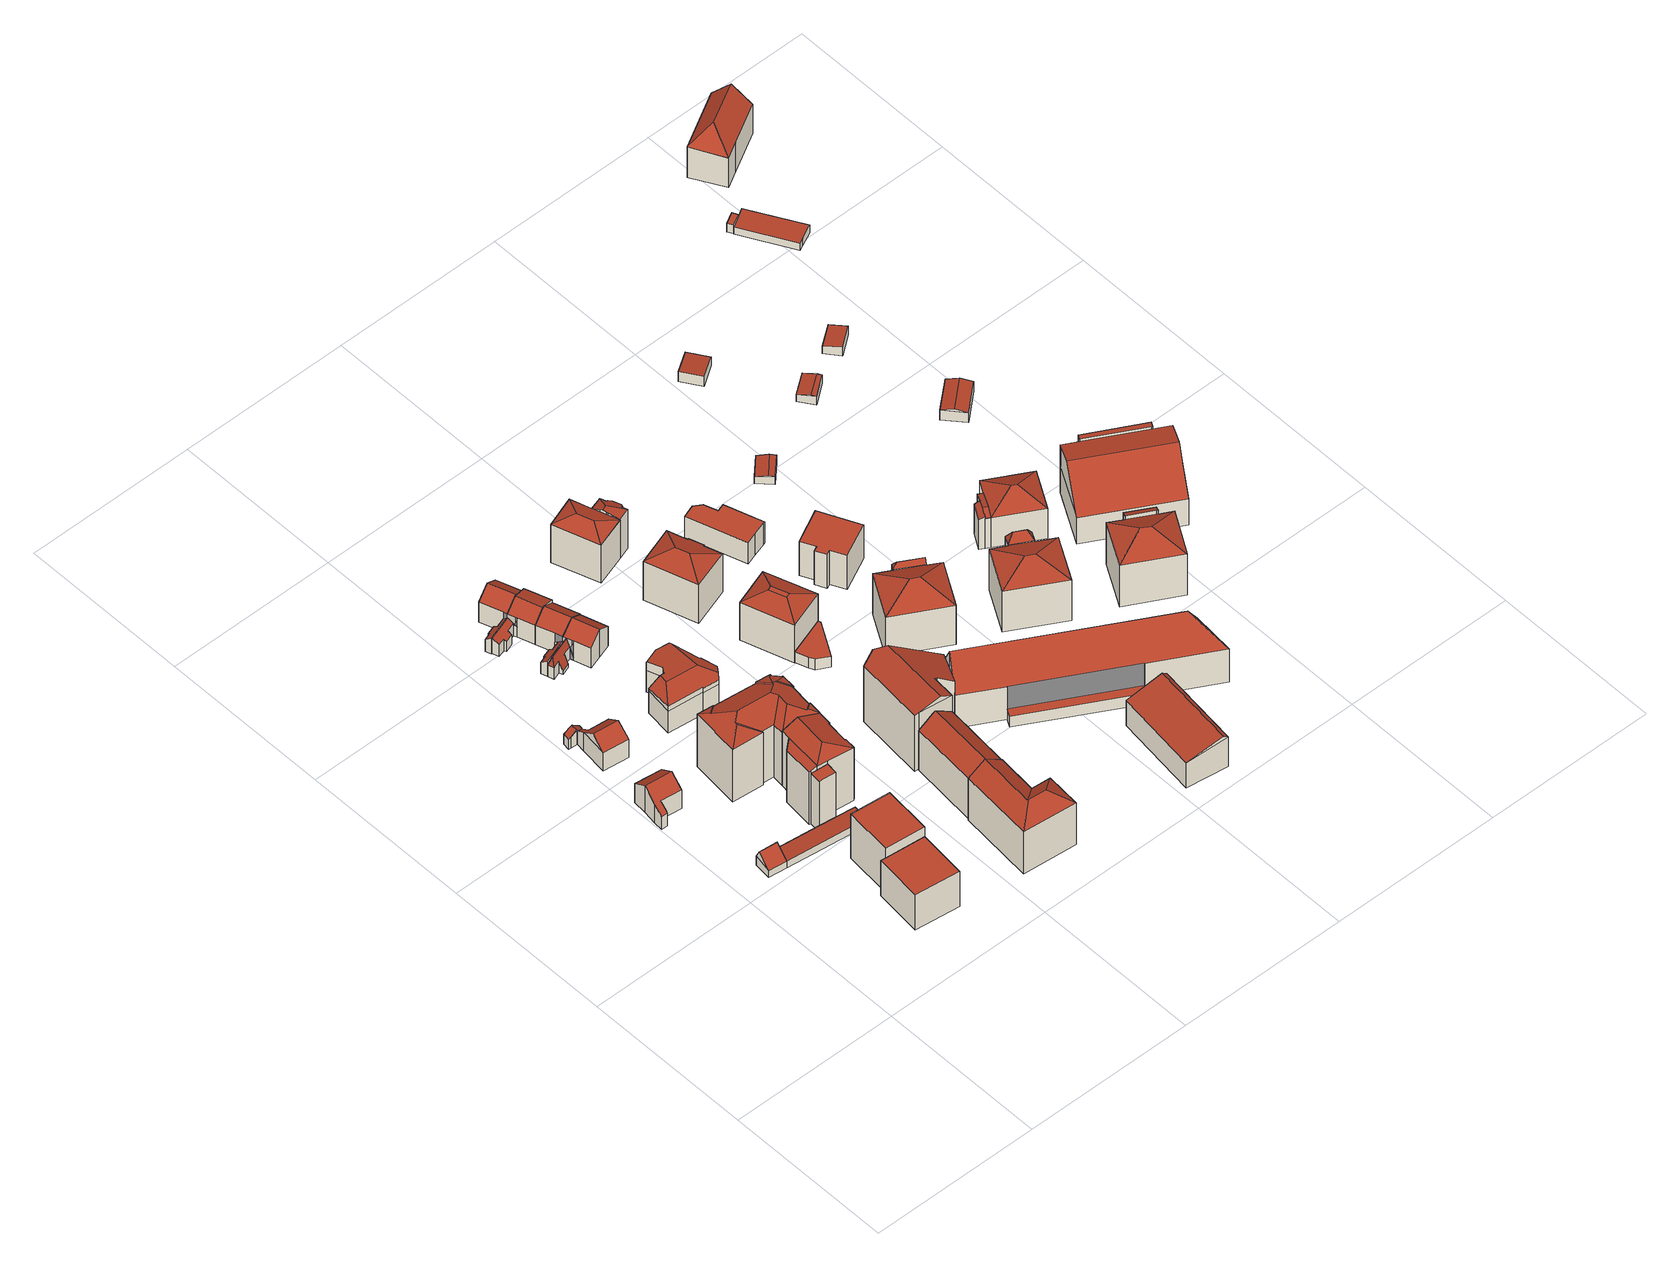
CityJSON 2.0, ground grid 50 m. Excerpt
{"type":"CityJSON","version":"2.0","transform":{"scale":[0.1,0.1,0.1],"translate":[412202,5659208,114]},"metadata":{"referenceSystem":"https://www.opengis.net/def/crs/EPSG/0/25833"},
"CityObjects":{
"building1":{"type":"Building","attributes":{"Dachtyp_tdc":"tdcGableRoof","Gemeindeschluessel":14612000,"Dachneigung":39.27,"QualitaetDacherkennung":4,"Geometrietyp2DReferenz":"3000","measuredHeight":5.64,"function":"31001_2463","roofType":"3100"},"geometry":[{"type":"Solid","lod":"2","boundaries":[[[[0,1,2,3]],[[1,4,5,2]],[[4,6,7,5]],[[6,0,3,7]],[[4,1,8]],[[0,6,9]],[[1,0,9,8]],[[6,4,8,9]],[[3,2,5,7]]]],"semantics":{"surfaces":[{"type":"WallSurface"},{"type":"RoofSurface"},{"type":"GroundSurface"}],"values":[[0,0,0,0,0,0,1,1,2]]}}]},
"building2":{"type":"Building","attributes":{"Dachtyp_tdc":"tdcGableRoof","Gemeindeschluessel":14612000,"Dachneigung":36.67,"QualitaetDacherkennung":39,"Geometrietyp2DReferenz":"3000","measuredHeight":9.57,"function":"31001_9998","roofType":"3100"},"geometry":[{"type":"Solid","lod":"2","boundaries":[[[[10,11,12,13]],[[11,14,15,12]],[[14,16,17,15]],[[16,18,19,17]],[[18,20,21,19]],[[20,22,23,21]],[[22,24,25,23]],[[24,26,27,25]],[[26,28,29,27]],[[28,10,13,29]],[[24,22,20,18]],[[18,16,14,11,10,28,26,24]],[[13,12,15,17,19,21,23,25,27,29]]]],"semantics":{"surfaces":[{"type":"WallSurface"},{"type":"RoofSurface"},{"type":"GroundSurface"}],"values":[[0,0,0,0,0,0,0,0,0,0,1,1,2]]}}]},
"building3":{"type":"Building","attributes":{"Dachtyp_tdc":"tdcPolyFlatRoof","Gemeindeschluessel":14612000,"Dachneigung":0,"QualitaetDacherkennung":60,"Geometrietyp2DReferenz":"3000","measuredHeight":12.45,"function":"31001_9998","roofType":"1000"},"geometry":[{"type":"Solid","lod":"2","boundaries":[[[[30,31,32,33]],[[31,34,35,32]],[[34,36,37,35]],[[36,38,39,37]],[[38,30,33,39]],[[38,36,34,31,30]],[[33,32,35,37,39]]]],"semantics":{"surfaces":[{"type":"WallSurface"},{"type":"RoofSurface"},{"type":"GroundSurface"}],"values":[[0,0,0,0,0,1,2]]}}]},
"building4":{"type":"Building","attributes":{"Dachtyp_tdc":"tdcFreeFormRoof","Gemeindeschluessel":14612000,"Dachneigung":35.99,"QualitaetDacherkennung":52,"Geometrietyp2DReferenz":"3000","measuredHeight":5.17,"function":"31001_9998","roofType":"5000"},"geometry":[{"type":"Solid","lod":"2","boundaries":[[[[40,41,42,43]],[[41,44,45,42]],[[44,46,47,45]],[[46,48,49,47]],[[48,50,51,49]],[[50,52,53,51]],[[52,54,55,53]],[[54,40,43,55]],[[50,48,46,44,56,57,52]],[[54,57,56,41,40]],[[44,41,56]],[[54,52,57]],[[43,42,45,47,49,51,53,55]]]],"semantics":{"surfaces":[{"type":"WallSurface"},{"type":"RoofSurface"},{"type":"GroundSurface"}],"values":[[0,0,0,0,0,0,0,0,1,1,0,0,2]]}}]},
"building5":{"type":"Building","attributes":{"Dachtyp_tdc":"tdcFreeFormRoof","Gemeindeschluessel":14612000,"Dachneigung":36.47,"QualitaetDacherkennung":53,"Geometrietyp2DReferenz":"3000","measuredHeight":9.39,"function":"31001_9998","roofType":"5000"},"geometry":[{"type":"Solid","lod":"2","boundaries":[[[[58,59,60,61]],[[59,62,63,60]],[[62,64,65,63]],[[64,66,67,65]],[[66,68,69,67]],[[68,70,71,69]],[[70,58,61,71]],[[70,72,73,58]],[[72,68,66,64,62,59,73]],[[70,68,72]],[[59,58,73]],[[61,60,63,65,67,69,71]]]],"semantics":{"surfaces":[{"type":"WallSurface"},{"type":"RoofSurface"},{"type":"GroundSurface"}],"values":[[0,0,0,0,0,0,0,1,1,0,0,2]]}}]},
"building6":{"type":"Building","attributes":{"Dachtyp_tdc":"tdcPolyFlatRoof","Gemeindeschluessel":14612000,"Dachneigung":3.14,"QualitaetDacherkennung":62,"Geometrietyp2DReferenz":"3000","measuredHeight":2.38,"function":"31001_2463","roofType":"2100"},"geometry":[{"type":"Solid","lod":"2","boundaries":[[[[74,75,2,5]],[[75,76,77,2]],[[76,78,79,77]],[[78,80,81,79]],[[80,82,83,81]],[[82,74,5,83]],[[82,80,78,76,75,74]],[[5,2,77,79,81,83]]]],"semantics":{"surfaces":[{"type":"WallSurface"},{"type":"RoofSurface"},{"type":"GroundSurface"}],"values":[[0,0,0,0,0,0,1,2]]}}]},
"building7":{"type":"Building","attributes":{"Dachtyp_tdc":"tdcPolyFlatRoof","Gemeindeschluessel":14612000,"Dachneigung":0,"QualitaetDacherkennung":55,"Geometrietyp2DReferenz":"3000","measuredHeight":15.63,"function":"31001_9998","roofType":"1000"},"geometry":[{"type":"Solid","lod":"2","boundaries":[[[[84,85,86,87]],[[85,88,89,86]],[[88,90,91,89]],[[90,84,87,91]],[[90,88,85,84]],[[87,86,89,91]]]],"semantics":{"surfaces":[{"type":"WallSurface"},{"type":"RoofSurface"},{"type":"GroundSurface"}],"values":[[0,0,0,0,1,2]]}}]},
"building8":{"type":"Building","attributes":{"Dachtyp_tdc":"tdcPolyFlatRoof","Gemeindeschluessel":14612000,"Dachneigung":0,"QualitaetDacherkennung":0,"Geometrietyp2DReferenz":"3000","BezugspunktDach":"2000","measuredHeight":17.82,"function":"31001_9998"},"geometry":[{"type":"MultiSurface","lod":"2","boundaries":[[[92,93,94,95]],[[95,94,96,77]],[[94,93,97,96]],[[93,92,79,97]],[[92,95,77,79]],[[77,96,97,79]]],"semantics":{"surfaces":[{"type":"RoofSurface"},{"type":"WallSurface"},{"type":"GroundSurface"}],"values":[0,1,1,1,1,2]}}]},
"building9":{"type":"Building","attributes":{"Gemeindeschluessel":14612000,"Geometrietyp2DReferenz":"3000","function":"31001_9998","roofType":"9999"},"children":["building9-1","building9-2"]},
"building9-1":{"type":"BuildingPart","attributes":{"Dachtyp_tdc":"tdcHipAndGableRoof","Dachneigung":23.47,"QualitaetDacherkennung":79,"Geometrietyp2DReferenz":"3000","measuredHeight":21.3,"roofType":"5000"},"parents":["building9"],"geometry":[{"type":"MultiSurface","lod":"2","boundaries":[[[98,99,100,101]],[[99,102,103,100]],[[102,104,105,103]],[[104,106,107,105]],[[106,108,109,107]],[[108,110,111,109]],[[110,112,113,111]],[[112,114,115,113]],[[114,116,117,115]],[[116,118,97,117]],[[118,119,120,97]],[[121,98,101,122]],[[119,118,116,123]],[[116,114,112,110,108,106,104,102,99,123]],[[99,98,121,119,123]],[[101,100,103,105,107,109,111,113,115,117,97,120,122]]],"semantics":{"surfaces":[{"type":"WallSurface"},{"type":"RoofSurface"},{"type":"GroundSurface"}],"values":[0,0,0,0,0,0,0,0,0,0,0,0,1,1,1,2]}}]},
"building9-2":{"type":"BuildingPart","attributes":{"Dachtyp_tdc":"tdcPolyFlatRoof","Dachneigung":23.65,"QualitaetDacherkennung":73,"Geometrietyp2DReferenz":"3000","measuredHeight":19.39,"roofType":"2100"},"parents":["building9"],"geometry":[{"type":"MultiSurface","lod":"2","boundaries":[[[124,125,121,122,126]],[[127,128,96,120,119]],[[128,129,130,96]],[[129,124,126,130]],[[129,128,127,125,124]],[[126,122,120,96,130]]],"semantics":{"surfaces":[{"type":"WallSurface"},{"type":"RoofSurface"},{"type":"GroundSurface"}],"values":[0,0,0,0,1,2]}}]},
"building10":{"type":"Building","attributes":{"Dachtyp_tdc":"tdcFreeFormRoof","Gemeindeschluessel":14612000,"Dachneigung":23.63,"QualitaetDacherkennung":62,"Geometrietyp2DReferenz":"3000","measuredHeight":21.48,"function":"31001_9998","roofType":"5000"},"geometry":[{"type":"Solid","lod":"2","boundaries":[[[[131,132,133,101]],[[132,134,135,133]],[[134,136,137,135]],[[136,138,139,137]],[[138,140,141,139]],[[140,142,143,141]],[[142,144,145,143]],[[144,146,147,145]],[[146,148,149,147]],[[148,150,151,149]],[[150,152,153,151]],[[152,154,155,153]],[[154,156,157,155]],[[156,158,159,157]],[[158,160,161,159]],[[160,162,163,161]],[[162,164,165,163]],[[164,166,103,165]],[[166,131,101,103]],[[167,166,164]],[[168,167,164,162]],[[169,170,171,172,173,174,175,168,162,160]],[[176,169,160,158]],[[177,176,158,156]],[[177,156,154]],[[178,170,169,176,177,154,152]],[[178,152,150]],[[171,170,178,150,148]],[[172,171,148,146]],[[179,180,173,172,146,144]],[[181,179,144,142]],[[181,142,140]],[[182,183,180,179,181,140,138]],[[182,138,136]],[[183,182,136,134]],[[174,173,180,183,134,132]],[[175,174,132,131]],[[167,168,175,131,166]],[[101,133,135,137,139,141,143,145,147,149,151,153,155,157,159,161,163,165,103]]]],"semantics":{"surfaces":[{"type":"WallSurface"},{"type":"RoofSurface"},{"type":"GroundSurface"}],"values":[[0,0,0,0,0,0,0,0,0,0,0,0,0,0,0,0,0,0,0,1,1,1,1,1,1,1,1,1,1,1,1,1,1,1,1,1,1,1,2]]}}]},
"building11":{"type":"Building","attributes":{"Gemeindeschluessel":14612000,"Geometrietyp2DReferenz":"3000","function":"31001_9998","roofType":"9999"},"children":["building11-1","building11-2"]},
"building11-1":{"type":"BuildingPart","attributes":{"Dachtyp_tdc":"tdcGableRoof","Dachneigung":19.37,"QualitaetDacherkennung":48,"Geometrietyp2DReferenz":"3000","measuredHeight":9.55,"roofType":"3100"},"parents":["building11"],"geometry":[{"type":"MultiSurface","lod":"2","boundaries":[[[184,185,186,187,188]],[[185,189,190,186]],[[189,191,192,190]],[[191,193,194,192]],[[193,195,196,194]],[[195,197,198,196]],[[197,199,200,198]],[[199,201,200]],[[195,193,191,189,185]],[[185,184,199,197,195]],[[187,186,190,192,194,196,198,200]]],"semantics":{"surfaces":[{"type":"WallSurface"},{"type":"RoofSurface"},{"type":"GroundSurface"}],"values":[0,0,0,0,0,0,0,0,1,1,2]}}]},
"building11-2":{"type":"BuildingPart","attributes":{"Dachtyp_tdc":"tdcPolyFlatRoof","Dachneigung":37.07,"QualitaetDacherkennung":61,"Geometrietyp2DReferenz":"3000","measuredHeight":5.5,"roofType":"2100"},"parents":["building11"],"geometry":[{"type":"MultiSurface","lod":"2","boundaries":[[[201,202,203,200]],[[202,204,205,203]],[[204,206,207,205]],[[206,208,209,207]],[[208,210,211,209]],[[210,212,213,211]],[[212,214,215,213]],[[214,216,217,215]],[[216,218,219,217]],[[218,188,187,219]],[[188,218,216,214,212,210,208,206,204,202,201]],[[200,203,205,207,209,211,213,215,217,219,187]]],"semantics":{"surfaces":[{"type":"WallSurface"},{"type":"RoofSurface"},{"type":"GroundSurface"}],"values":[0,0,0,0,0,0,0,0,0,0,1,2]}}]},
"building12":{"type":"Building","attributes":{"Gemeindeschluessel":14612000,"Geometrietyp2DReferenz":"3000","function":"31001_9998","roofType":"9999"},"children":["building12-1","building12-2"]},
"building12-1":{"type":"BuildingPart","attributes":{"Dachtyp_tdc":"tdcPolyFlatRoof","Dachneigung":36.62,"QualitaetDacherkennung":52,"Geometrietyp2DReferenz":"3000","measuredHeight":5.57,"roofType":"2100"},"parents":["building12"],"geometry":[{"type":"MultiSurface","lod":"2","boundaries":[[[220,221,222,223]],[[221,224,225,222]],[[224,226,227,225]],[[226,228,229,227]],[[228,230,231,229]],[[232,233,234,235]],[[233,236,237,234]],[[236,238,239,237]],[[238,220,223,239]],[[238,236,233,232,230,228,226,224,221,220]],[[223,222,225,227,229,231,235,234,237,239]]],"semantics":{"surfaces":[{"type":"WallSurface"},{"type":"RoofSurface"},{"type":"GroundSurface"}],"values":[0,0,0,0,0,0,0,0,0,1,2]}}]},
"building12-2":{"type":"BuildingPart","attributes":{"Dachtyp_tdc":"tdcGableRoof","Dachneigung":35.24,"QualitaetDacherkennung":69,"Geometrietyp2DReferenz":"3000","measuredHeight":9.93,"roofType":"3100"},"parents":["building12"],"geometry":[{"type":"MultiSurface","lod":"2","boundaries":[[[240,241,242,231,230]],[[241,243,244,242]],[[243,245,246,244]],[[245,247,248,246]],[[247,249,250,248]],[[249,184,235,250]],[[184,232,235]],[[249,247,245,243]],[[243,241,240,184,249]],[[231,242,244,246,248,250,235]]],"semantics":{"surfaces":[{"type":"WallSurface"},{"type":"RoofSurface"},{"type":"GroundSurface"}],"values":[0,0,0,0,0,0,0,1,1,2]}}]},
"building13":{"type":"Building","attributes":{"Gemeindeschluessel":14612000,"Geometrietyp2DReferenz":"3000","function":"31001_9998","roofType":"9999"},"children":["building13-1","building13-2"]},
"building13-1":{"type":"BuildingPart","attributes":{"Dachtyp_tdc":"tdcFreeFormRoof","Dachneigung":70.73,"QualitaetDacherkennung":24,"Geometrietyp2DReferenz":"3000","measuredHeight":6.79,"roofType":"5000"},"parents":["building13"],"geometry":[{"type":"MultiSurface","lod":"2","boundaries":[[[251,252,253,254]],[[252,255,256,253]],[[255,257,258,256]],[[257,259,260,258]],[[259,261,262,260]],[[261,263,264,262]],[[263,265,266,264]],[[265,267,268,266]],[[267,269,270,268]],[[271,269,267,265,263,272]],[[263,261,272]],[[261,259,257,255,252,251,273,251,271,272]],[[254,253,256,258,260,262,264,266,268,270,274,254,275]]],"semantics":{"surfaces":[{"type":"WallSurface"},{"type":"RoofSurface"},{"type":"GroundSurface"}],"values":[0,0,0,0,0,0,0,0,0,1,1,1,2]}}]},
"building13-2":{"type":"BuildingPart","attributes":{"Dachtyp_tdc":"tdcGableRoof","Dachneigung":34.45,"QualitaetDacherkennung":63,"Geometrietyp2DReferenz":"3000","measuredHeight":9.78,"roofType":"3100"},"parents":["building13"],"geometry":[{"type":"MultiSurface","lod":"2","boundaries":[[[276,270,269]],[[276,277,278,270]],[[277,279,280,278]],[[279,281,282,280]],[[281,283,284,282]],[[283,285,286,284]],[[285,287,275,286]],[[287,273,275]],[[283,281,279,277]],[[277,276,287,285,283]],[[254,274,270,278,280,282,284,286,275]]],"semantics":{"surfaces":[{"type":"WallSurface"},{"type":"RoofSurface"},{"type":"GroundSurface"}],"values":[0,0,0,0,0,0,0,0,1,1,2]}}]},
"building14":{"type":"Building","attributes":{"Gemeindeschluessel":14612000,"Geometrietyp2DReferenz":"3000","function":"31001_9998","roofType":"9999"},"children":["building14-1","building14-2"]},
"building14-1":{"type":"BuildingPart","attributes":{"Dachtyp_tdc":"tdcPolyFlatRoof","Dachneigung":37.4,"QualitaetDacherkennung":54,"Geometrietyp2DReferenz":"3000","measuredHeight":5.35,"roofType":"2100"},"parents":["building14"],"geometry":[{"type":"MultiSurface","lod":"2","boundaries":[[[288,289,290,291]],[[289,292,293,290]],[[292,294,295,293]],[[294,296,297,295]],[[296,298,299,297]],[[298,300,301,299]],[[302,303,268,270]],[[303,304,266,268]],[[304,305,264,266]],[[305,288,291,264]],[[305,304,303,302,300,298,296,294,292,289,288]],[[291,290,293,295,297,299,301,270,268,266,264]]],"semantics":{"surfaces":[{"type":"WallSurface"},{"type":"RoofSurface"},{"type":"GroundSurface"}],"values":[0,0,0,0,0,0,0,0,0,0,1,2]}}]},
"building14-2":{"type":"BuildingPart","attributes":{"Dachtyp_tdc":"tdcGableRoof","Dachneigung":34.77,"QualitaetDacherkennung":62,"Geometrietyp2DReferenz":"3000","measuredHeight":9.76,"roofType":"3100"},"parents":["building14"],"geometry":[{"type":"MultiSurface","lod":"2","boundaries":[[[306,197,198,301]],[[197,307,308,198]],[[307,309,194,308]],[[309,310,280,194]],[[310,277,278,280]],[[277,276,302,270,278]],[[306,301,300]],[[277,310,309,307]],[[307,197,306,276,277]],[[198,308,194,280,278,270,301]]],"semantics":{"surfaces":[{"type":"WallSurface"},{"type":"RoofSurface"},{"type":"GroundSurface"}],"values":[0,0,0,0,0,0,0,1,1,2]}}]},
"building15":{"type":"Building","attributes":{"Dachtyp_tdc":"tdcFreeFormRoof","Gemeindeschluessel":14612000,"Dachneigung":3.43,"QualitaetDacherkennung":15,"Geometrietyp2DReferenz":"3000","measuredHeight":11.26,"function":"31001_9998","roofType":"5000"},"geometry":[{"type":"Solid","lod":"2","boundaries":[[[[311,312,313,314]],[[312,315,316,313]],[[315,317,318,316]],[[317,319,320,318]],[[319,321,322,320]],[[321,323,324,322]],[[323,325,326,324]],[[325,327,328,326]],[[327,329,330,328]],[[329,331,332,330]],[[331,333,334,332]],[[333,335,336,334]],[[335,337,338,336]],[[337,339,340,338]],[[339,341,342,340]],[[341,343,344,342]],[[343,345,346,344]],[[345,347,348,346]],[[347,311,314,348]],[[349,325,350]],[[351,352,353,354,355,356]],[[354,357,358,359,360,361,355]],[[357,362,363,358]],[[364,365,366]],[[353,367,349,350,366,365,368,369,362,357,354]],[[312,362,369,315]],[[315,369,368,317]],[[317,368,365,364,319]],[[327,349,367,329]],[[329,367,353,331]],[[321,366,350,323]],[[319,364,366,321]],[[347,358,363,311]],[[311,363,362,312]],[[339,355,361,341]],[[341,361,360,343]],[[343,360,359,345]],[[345,359,358,347]],[[337,356,355,339]],[[335,351,356,337]],[[331,353,352,333]],[[333,352,351,335]],[[323,350,325]],[[325,349,327]],[[314,313,316,318,320,322,324,326,328,330,332,334,336,338,340,342,344,346,348]]]],"semantics":{"surfaces":[{"type":"WallSurface"},{"type":"RoofSurface"},{"type":"GroundSurface"}],"values":[[0,0,0,0,0,0,0,0,0,0,0,0,0,0,0,0,0,0,0,1,1,1,1,1,1,0,0,0,0,0,0,0,0,0,0,0,0,0,0,0,0,0,0,0,2]]}}]},
"building16":{"type":"Building","attributes":{"Dachtyp_tdc":"tdcFreeFormRoof","Gemeindeschluessel":14612000,"Dachneigung":35.46,"QualitaetDacherkennung":81,"Geometrietyp2DReferenz":"3000","measuredHeight":18.38,"function":"31001_9998","roofType":"5000"},"geometry":[{"type":"Solid","lod":"2","boundaries":[[[[370,371,372,373]],[[371,374,375,372]],[[374,376,377,375]],[[376,378,379,377]],[[378,380,381,379]],[[380,370,373,381]],[[382,383,384,380,378]],[[385,382,378,376]],[[385,376,374]],[[383,382,385,374,371]],[[384,383,371,370]],[[384,370,380]],[[373,372,375,377,379,381]]]],"semantics":{"surfaces":[{"type":"WallSurface"},{"type":"RoofSurface"},{"type":"GroundSurface"}],"values":[[0,0,0,0,0,0,1,1,1,1,1,0,2]]}}]},
"building17":{"type":"Building","attributes":{"Dachtyp_tdc":"tdcGableRoof","Gemeindeschluessel":14612000,"Dachneigung":36.48,"QualitaetDacherkennung":91,"Geometrietyp2DReferenz":"3000","measuredHeight":17.85,"function":"31001_9998","roofType":"3100"},"geometry":[{"type":"Solid","lod":"2","boundaries":[[[[386,387,388,389]],[[387,390,391,388]],[[390,392,393,391]],[[392,386,389,393]],[[390,387,394]],[[386,392,395]],[[387,386,395,394]],[[392,390,394,395]],[[389,388,391,393]]]],"semantics":{"surfaces":[{"type":"WallSurface"},{"type":"RoofSurface"},{"type":"GroundSurface"}],"values":[[0,0,0,0,0,0,1,1,2]]}}]},
"building18":{"type":"Building","attributes":{"Dachtyp_tdc":"tdcFreeFormRoof","Gemeindeschluessel":14612000,"Dachneigung":10.16,"QualitaetDacherkennung":34,"Geometrietyp2DReferenz":"3000","measuredHeight":21.19,"function":"31001_9998","roofType":"5000"},"geometry":[{"type":"Solid","lod":"2","boundaries":[[[[396,397,398,399]],[[397,400,401,398]],[[400,402,403,401]],[[402,404,405,403]],[[404,406,407,405]],[[406,408,409,407]],[[408,410,411,409]],[[410,412,413,411]],[[412,396,399,413]],[[414,415,402,400,397,396]],[[408,406,404,415,414,412,410]],[[396,412,414]],[[404,402,415]],[[399,398,401,403,405,407,409,411,413]]]],"semantics":{"surfaces":[{"type":"WallSurface"},{"type":"RoofSurface"},{"type":"GroundSurface"}],"values":[[0,0,0,0,0,0,0,0,0,1,1,0,0,2]]}}]},
"building19":{"type":"Building","attributes":{"Gemeindeschluessel":14612000,"Geometrietyp2DReferenz":"3000","function":"31001_9998","roofType":"9999"},"children":["building19-1","building19-2"]},
"building19-1":{"type":"BuildingPart","attributes":{"Dachtyp_tdc":"tdcHipRoof","Dachneigung":20.59,"QualitaetDacherkennung":52,"Geometrietyp2DReferenz":"3000","measuredHeight":15.47,"roofType":"3200"},"parents":["building19"],"geometry":[{"type":"MultiSurface","lod":"2","boundaries":[[[416,417,418,419]],[[417,420,421,418]],[[422,423,424,425]],[[423,416,419,424]],[[426,416,427]],[[423,428,429]],[[416,423,429,427]],[[428,430,431,432,426,427,429]],[[417,426,432,420]],[[422,428,423]],[[416,426,417]],[[419,418,421,433,425,424]]],"semantics":{"surfaces":[{"type":"WallSurface"},{"type":"RoofSurface"},{"type":"GroundSurface"}],"values":[0,0,0,0,1,1,1,1,0,0,0,2]}}]},
"building19-2":{"type":"BuildingPart","attributes":{"Dachtyp_tdc":"tdcHipAndGableRoof","Dachneigung":27.84,"QualitaetDacherkennung":39,"Geometrietyp2DReferenz":"3000","measuredHeight":14.8,"roofType":"5000"},"parents":["building19"],"geometry":[{"type":"MultiSurface","lod":"2","boundaries":[[[434,435,436,437]],[[435,438,439,436]],[[438,440,428,422,425,439]],[[438,435,434,441,442,443,444,445,446]],[[445,420,431,447,446]],[[447,440,438,446]],[[421,448,449,450,451,452,437,436,439,425,433]],[[445,448,421,420]],[[445,444,449,448]],[[444,443,450,449]],[[443,442,451,450]],[[442,441,452,451]],[[441,434,437,452]]],"semantics":{"surfaces":[{"type":"WallSurface"},{"type":"RoofSurface"},{"type":"GroundSurface"}],"values":[0,0,0,1,1,1,2,0,0,0,0,0,0]}}]},
"building20":{"type":"Building","attributes":{"Dachtyp_tdc":"tdcPolyFlatRoof","Gemeindeschluessel":14612000,"Dachneigung":0,"QualitaetDacherkennung":55,"Geometrietyp2DReferenz":"3000","measuredHeight":3.86,"function":"31001_9998","roofType":"1000"},"geometry":[{"type":"Solid","lod":"2","boundaries":[[[[453,454,455,456]],[[454,457,458,455]],[[457,459,460,458]],[[459,461,462,460]],[[461,463,464,462]],[[463,453,456,464]],[[463,461,459,457,454,453]],[[456,455,458,460,462,464]]]],"semantics":{"surfaces":[{"type":"WallSurface"},{"type":"RoofSurface"},{"type":"GroundSurface"}],"values":[[0,0,0,0,0,0,1,2]]}}]},
"building21":{"type":"Building","attributes":{"Dachtyp_tdc":"tdcHipRoof","Gemeindeschluessel":14612000,"Dachneigung":22.02,"QualitaetDacherkennung":74,"Geometrietyp2DReferenz":"3000","measuredHeight":15.98,"function":"31001_9998","roofType":"3200"},"geometry":[{"type":"Solid","lod":"2","boundaries":[[[[465,466,467,468]],[[466,469,470,467]],[[469,471,472,470]],[[471,473,474,472]],[[473,475,476,474]],[[475,477,478,476]],[[477,479,480,478]],[[479,465,468,480]],[[471,469,481]],[[475,473,482]],[[469,466,465,479,477,475,482,481]],[[473,471,481,482]],[[468,467,470,472,474,476,478,480]]]],"semantics":{"surfaces":[{"type":"WallSurface"},{"type":"RoofSurface"},{"type":"GroundSurface"}],"values":[[0,0,0,0,0,0,0,0,1,1,1,1,2]]}}]},
"building22":{"type":"Building","attributes":{"Dachtyp_tdc":"tdcCutTentRoof","Gemeindeschluessel":14612000,"Dachneigung":23.45,"QualitaetDacherkennung":64,"Geometrietyp2DReferenz":"3000","measuredHeight":15.58,"function":"31001_9998","roofType":"9999"},"geometry":[{"type":"Solid","lod":"2","boundaries":[[[[483,484,485,486]],[[484,487,488,485]],[[487,489,490,488]],[[489,483,486,490]],[[484,483,491,492]],[[487,484,492,493]],[[489,487,493,494]],[[483,489,494,491]],[[494,493,492,491]],[[486,485,488,490]]]],"semantics":{"surfaces":[{"type":"WallSurface"},{"type":"RoofSurface"},{"type":"GroundSurface"}],"values":[[0,0,0,0,1,1,1,1,1,2]]}}]},
"building23":{"type":"Building","attributes":{"Dachtyp_tdc":"tdcFreeFormRoof","Gemeindeschluessel":14612000,"Dachneigung":12.16,"QualitaetDacherkennung":7,"Geometrietyp2DReferenz":"3000","measuredHeight":11.39,"function":"31001_9998","roofType":"5000"},"geometry":[{"type":"Solid","lod":"2","boundaries":[[[[495,496,497,498]],[[495,499,500,496]],[[500,499,501,502]],[[502,496,500]],[[495,501,499]],[[497,503,504,498]],[[496,502,503,497]],[[502,501,504,503]],[[501,495,498,504]]]],"semantics":{"surfaces":[{"type":"WallSurface"},{"type":"RoofSurface"},{"type":"GroundSurface"}],"values":[[0,1,1,0,0,2,0,0,0]]}}]},
"building24":{"type":"Building","attributes":{"Gemeindeschluessel":14612000,"Geometrietyp2DReferenz":"3000","function":"31001_9998","roofType":"9999"},"children":["building24-1","building24-2"]},
"building24-1":{"type":"BuildingPart","attributes":{"Dachtyp_tdc":"tdcHipRoof","Dachneigung":31.86,"QualitaetDacherkennung":55,"Geometrietyp2DReferenz":"3000","measuredHeight":18.25,"roofType":"3200"},"parents":["building24"],"geometry":[{"type":"MultiSurface","lod":"2","boundaries":[[[505,506,507,508]],[[506,509,510,507]],[[509,511,512,510]],[[511,513,514,512]],[[513,515,516,514]],[[515,517,518,516]],[[513,511,519]],[[509,506,520]],[[511,509,520,519]],[[506,505,517,515,513,519,520]],[[508,507,510,512,514,516,518]]],"semantics":{"surfaces":[{"type":"WallSurface"},{"type":"RoofSurface"},{"type":"GroundSurface"}],"values":[0,0,0,0,0,0,1,1,1,1,2]}}]},
"building24-2":{"type":"BuildingPart","attributes":{"Dachtyp_tdc":"tdcFreeFormRoof","Dachneigung":58.95,"QualitaetDacherkennung":15,"Geometrietyp2DReferenz":"3000","measuredHeight":16.14,"roofType":"5000"},"parents":["building24"],"geometry":[{"type":"MultiSurface","lod":"2","boundaries":[[[521,522,523,516]],[[522,524,525,523]],[[524,526,505,508,525]],[[527,521,516,518,517]],[[528,524,522,529]],[[529,522,521,527]],[[527,526,528,529]],[[524,528,526]],[[516,523,525,508,518]]],"semantics":{"surfaces":[{"type":"WallSurface"},{"type":"RoofSurface"},{"type":"GroundSurface"}],"values":[0,0,0,0,1,1,1,0,2]}}]},
"building25":{"type":"Building","attributes":{"Dachtyp_tdc":"tdcPolyFlatRoof","Gemeindeschluessel":14612000,"Dachneigung":0,"QualitaetDacherkennung":77,"Geometrietyp2DReferenz":"3000","measuredHeight":7.61,"function":"31001_9998","roofType":"1000"},"geometry":[{"type":"Solid","lod":"2","boundaries":[[[[530,531,532,533]],[[531,534,535,532]],[[534,536,537,535]],[[536,538,539,537]],[[538,540,541,539]],[[540,542,543,541]],[[542,544,545,543]],[[544,546,547,545]],[[546,530,533,547]],[[546,544,542,540,538,536,534,531,530]],[[533,532,535,537,539,541,543,545,547]]]],"semantics":{"surfaces":[{"type":"WallSurface"},{"type":"RoofSurface"},{"type":"GroundSurface"}],"values":[[0,0,0,0,0,0,0,0,0,1,2]]}}]},
"building26":{"type":"Building","attributes":{"Gemeindeschluessel":14612000,"Geometrietyp2DReferenz":"3000","function":"31001_9998","roofType":"9999"},"children":["building26-1","building26-2"]},
"building26-1":{"type":"BuildingPart","attributes":{"Dachtyp_tdc":"tdcFreeFormRoof","Dachneigung":58.78,"QualitaetDacherkennung":7,"Geometrietyp2DReferenz":"3000","measuredHeight":21.29,"roofType":"5000"},"parents":["building26"],"geometry":[{"type":"MultiSurface","lod":"2","boundaries":[[[548,549,550,551]],[[549,552,553,554,550]],[[555,556,557,558]],[[556,559,560,557]],[[559,561,562,560]],[[561,563,564,562]],[[563,565,566,564]],[[565,567,568,566]],[[567,548,551,568]],[[563,561,559,556,555,552,549,548,569]],[[548,567,569]],[[567,565,563,569]],[[551,550,554,557,560,562,564,566,568]]],"semantics":{"surfaces":[{"type":"WallSurface"},{"type":"RoofSurface"},{"type":"GroundSurface"}],"values":[0,0,0,0,0,0,0,0,0,1,1,1,2]}}]},
"building26-2":{"type":"BuildingPart","attributes":{"Dachtyp_tdc":"tdcPolyFlatRoof","Dachneigung":0,"QualitaetDacherkennung":10,"Geometrietyp2DReferenz":"3000","measuredHeight":3.95,"roofType":"1000"},"parents":["building26"],"geometry":[{"type":"MultiSurface","lod":"2","boundaries":[[[553,570,550,554]],[[570,571,572,550]],[[571,573,574,572]],[[573,558,557,574]],[[558,573,571,570,553]],[[554,550,572,574,557]]],"semantics":{"surfaces":[{"type":"WallSurface"},{"type":"RoofSurface"},{"type":"GroundSurface"}],"values":[0,0,0,0,1,2]}}]},
"building27":{"type":"Building","attributes":{"Dachtyp_tdc":"tdcPolyFlatRoof","Gemeindeschluessel":14612000,"Dachneigung":0,"QualitaetDacherkennung":78,"Geometrietyp2DReferenz":"3000","measuredHeight":11.98,"function":"31001_9998","roofType":"1000"},"geometry":[{"type":"Solid","lod":"2","boundaries":[[[[575,576,577,578]],[[576,579,580,577]],[[579,581,582,580]],[[581,583,584,582]],[[583,585,586,584]],[[585,587,588,586]],[[587,589,590,588]],[[589,575,578,590]],[[589,587,585,583,581,579,576,575]],[[578,577,580,582,584,586,588,590]]]],"semantics":{"surfaces":[{"type":"WallSurface"},{"type":"RoofSurface"},{"type":"GroundSurface"}],"values":[[0,0,0,0,0,0,0,0,1,2]]}}]},
"building28":{"type":"Building","attributes":{"Dachtyp_tdc":"tdcGableRoof","Gemeindeschluessel":14612000,"Dachneigung":12.15,"QualitaetDacherkennung":42,"Geometrietyp2DReferenz":"3000","measuredHeight":3.12,"function":"31001_9998","roofType":"3100"},"geometry":[{"type":"Solid","lod":"2","boundaries":[[[[591,592,593,594]],[[592,595,596,593]],[[595,597,598,596]],[[597,591,594,598]],[[595,592,599]],[[591,597,600]],[[592,591,600,599]],[[597,595,599,600]],[[594,593,596,598]]]],"semantics":{"surfaces":[{"type":"WallSurface"},{"type":"RoofSurface"},{"type":"GroundSurface"}],"values":[[0,0,0,0,0,0,1,1,2]]}}]},
"building29":{"type":"Building","attributes":{"Gemeindeschluessel":14612000,"Geometrietyp2DReferenz":"3000","function":"31001_9998","roofType":"9999"},"children":["building29-1","building29-2"]},
"building29-1":{"type":"BuildingPart","attributes":{"Dachtyp_tdc":"tdcFreeFormRoof","Dachneigung":62.7,"QualitaetDacherkennung":11,"Geometrietyp2DReferenz":"3000","measuredHeight":17.57,"roofType":"5000"},"parents":["building29"],"geometry":[{"type":"MultiSurface","lod":"2","boundaries":[[[601,602,603,604,605]],[[602,606,607,603]],[[606,608,609,610,607]],[[611,608,606]],[[612,611,606,602]],[[612,602,601]],[[611,612,601,608]],[[604,603,607,610]]],"semantics":{"surfaces":[{"type":"WallSurface"},{"type":"RoofSurface"},{"type":"GroundSurface"}],"values":[0,0,0,1,1,1,1,2]}}]},
"building29-2":{"type":"BuildingPart","attributes":{"Dachtyp_tdc":"tdcHipRoof","Dachneigung":23.76,"QualitaetDacherkennung":51,"Geometrietyp2DReferenz":"3000","measuredHeight":17.66,"roofType":"3200"},"parents":["building29"],"geometry":[{"type":"MultiSurface","lod":"2","boundaries":[[[609,613,614,610]],[[613,615,616,614]],[[615,617,618,616]],[[617,619,620,618]],[[619,605,604,620]],[[615,613,621]],[[619,617,622]],[[613,609,605,619,622,621]],[[617,615,621,622]],[[610,614,616,618,620,604]]],"semantics":{"surfaces":[{"type":"WallSurface"},{"type":"RoofSurface"},{"type":"GroundSurface"}],"values":[0,0,0,0,0,1,1,1,1,2]}}]},
"building30":{"type":"Building","attributes":{"Dachtyp_tdc":"tdcPolyFlatRoof","Gemeindeschluessel":14612000,"Dachneigung":3.96,"QualitaetDacherkennung":74,"Geometrietyp2DReferenz":"3000","measuredHeight":3.46,"function":"31001_9998","roofType":"2100"},"geometry":[{"type":"Solid","lod":"2","boundaries":[[[[623,624,625,626]],[[624,627,628,625]],[[627,629,630,628]],[[629,623,626,630]],[[629,627,624,623]],[[626,625,628,630]]]],"semantics":{"surfaces":[{"type":"WallSurface"},{"type":"RoofSurface"},{"type":"GroundSurface"}],"values":[[0,0,0,0,1,2]]}}]},
"building31":{"type":"Building","attributes":{"Gemeindeschluessel":14612000,"Geometrietyp2DReferenz":"3000","function":"31001_9998","roofType":"9999"},"children":["building31-1","building31-2","building31-3"]},
"building31-1":{"type":"BuildingPart","attributes":{"Dachtyp_tdc":"tdcGableRoof","Dachneigung":11.24,"QualitaetDacherkennung":36,"Geometrietyp2DReferenz":"3000","measuredHeight":11.78,"roofType":"3100"},"parents":["building31"],"geometry":[{"type":"MultiSurface","lod":"2","boundaries":[[[631,632,633,634]],[[632,635,636,637,633]],[[638,639,640,641]],[[642,643,644,645,646]],[[632,647,648,644,643,635]],[[631,647,632]],[[638,642,646,639]],[[635,643,642,638]],[[640,634,633,637,641]]],"semantics":{"surfaces":[{"type":"WallSurface"},{"type":"RoofSurface"},{"type":"GroundSurface"}],"values":[0,0,0,1,1,0,0,0,2]}}]},
"building31-2":{"type":"BuildingPart","attributes":{"Dachtyp_tdc":"tdcHipRoof","Dachneigung":29.58,"QualitaetDacherkennung":66,"Geometrietyp2DReferenz":"3000","measuredHeight":14.16,"roofType":"3200"},"parents":["building31"],"geometry":[{"type":"MultiSurface","lod":"2","boundaries":[[[649,638,641,650]],[[651,652,653,654]],[[652,649,650,653]],[[651,636,638,655]],[[649,652,656]],[[638,649,656,655]],[[652,651,655,656]],[[650,641,637,654,653]]],"semantics":{"surfaces":[{"type":"WallSurface"},{"type":"RoofSurface"},{"type":"GroundSurface"}],"values":[0,0,0,1,1,1,1,2]}}]},
"building31-3":{"type":"BuildingPart","attributes":{"Dachtyp_tdc":"tdcPolyFlatRoof","Dachneigung":29.14,"QualitaetDacherkennung":46,"Geometrietyp2DReferenz":"3000","measuredHeight":11.34,"roofType":"2100"},"parents":["building31"],"geometry":[{"type":"MultiSurface","lod":"2","boundaries":[[[657,658,659,640,639,646]],[[658,660,661,659]],[[660,662,647,631,634,661]],[[662,660,658,657,645,648]],[[640,659,661,634]]],"semantics":{"surfaces":[{"type":"WallSurface"},{"type":"RoofSurface"},{"type":"GroundSurface"}],"values":[0,0,0,1,2]}}]},
"building32":{"type":"Building","attributes":{"Gemeindeschluessel":14612000,"Geometrietyp2DReferenz":"3000","function":"31001_9998","roofType":"9999"},"children":["building32-1","building32-2"]},
"building32-1":{"type":"BuildingPart","attributes":{"Dachtyp_tdc":"tdcPolyFlatRoof","Dachneigung":27.48,"QualitaetDacherkennung":40,"Geometrietyp2DReferenz":"3000","measuredHeight":16.19,"roofType":"2100"},"parents":["building32"],"geometry":[{"type":"MultiSurface","lod":"2","boundaries":[[[663,664,665,666]],[[664,667,668,665]],[[669,670,671,672,673]],[[670,663,666,671]],[[670,669,667,664,663]],[[666,665,672,671]]],"semantics":{"surfaces":[{"type":"WallSurface"},{"type":"RoofSurface"},{"type":"GroundSurface"}],"values":[0,0,0,0,1,2]}}]},
"building32-2":{"type":"BuildingPart","attributes":{"Dachtyp_tdc":"tdcHipRoof","Dachneigung":29.27,"QualitaetDacherkennung":60,"Geometrietyp2DReferenz":"3000","measuredHeight":18.71,"roofType":"3200"},"parents":["building32"],"geometry":[{"type":"MultiSurface","lod":"2","boundaries":[[[668,674,675,665]],[[674,676,677,675]],[[676,678,679,677]],[[678,680,681,679]],[[680,673,672,681]],[[676,674,682]],[[680,678,683]],[[674,668,673,680,683,682]],[[678,676,682,683]],[[675,677,679,681,672,665]]],"semantics":{"surfaces":[{"type":"WallSurface"},{"type":"RoofSurface"},{"type":"GroundSurface"}],"values":[0,0,0,0,0,1,1,1,1,2]}}]},
"building33":{"type":"Building","attributes":{"Dachtyp_tdc":"tdcGableRoof","Gemeindeschluessel":14612000,"Dachneigung":10.17,"QualitaetDacherkennung":68,"Geometrietyp2DReferenz":"3000","measuredHeight":3.26,"function":"31001_9998","roofType":"3100"},"geometry":[{"type":"Solid","lod":"2","boundaries":[[[[684,685,686]],[[687,684,686,688]],[[685,689,688,686]],[[690,691,692,693]],[[684,687,691,690]],[[687,689,692,691]],[[689,685,693,692]],[[685,684,690,693]],[[689,687,688]]]],"semantics":{"surfaces":[{"type":"WallSurface"},{"type":"RoofSurface"},{"type":"GroundSurface"}],"values":[[0,1,1,2,0,0,0,0,0]]}}]},
"building34":{"type":"Building","attributes":{"Dachtyp_tdc":"tdcGableRoof","Gemeindeschluessel":14612000,"Dachneigung":13.76,"QualitaetDacherkennung":51,"Geometrietyp2DReferenz":"3000","measuredHeight":4.29,"function":"31001_9998","roofType":"3100"},"geometry":[{"type":"Solid","lod":"2","boundaries":[[[[694,695,696,697]],[[695,698,699,696]],[[698,700,701,699]],[[700,694,697,701]],[[698,695,702]],[[694,700,703]],[[695,694,703,702]],[[700,698,702,703]],[[697,696,699,701]]]],"semantics":{"surfaces":[{"type":"WallSurface"},{"type":"RoofSurface"},{"type":"GroundSurface"}],"values":[[0,0,0,0,0,0,1,1,2]]}}]},
"building35":{"type":"Building","attributes":{"Gemeindeschluessel":14612000,"Geometrietyp2DReferenz":"3000","function":"31001_9998","roofType":"9999"},"children":["building35-1","building35-2"]},
"building35-1":{"type":"BuildingPart","attributes":{"Dachtyp_tdc":"tdcGableRoof","Dachneigung":41.05,"QualitaetDacherkennung":14,"Geometrietyp2DReferenz":"3000","measuredHeight":18.36,"roofType":"3100"},"parents":["building35"],"geometry":[{"type":"MultiSurface","lod":"2","boundaries":[[[704,705,706]],[[707,708,709,710,711,712,713,714,715]],[[716,717,708,707]],[[717,718,709,708]],[[718,719,710,709]],[[720,721,712,711]],[[721,722,713,712]],[[722,704,714,713]],[[704,706,715,714]],[[706,716,707,715]],[[706,705,723,724,716]],[[725,726,727,724,723,728,729,730]],[[720,730,729,721]],[[721,729,728,722]],[[722,728,723,705,704]],[[717,727,726,718]],[[716,724,727,717]],[[718,726,725,719]]],"semantics":{"surfaces":[{"type":"WallSurface"},{"type":"GroundSurface"},{"type":"RoofSurface"}],"values":[0,1,0,0,0,0,0,0,0,0,2,2,0,0,0,0,0,0]}}]},
"building35-2":{"type":"BuildingPart","attributes":{"Dachtyp_tdc":"tdcPolyFlatRoof","Dachneigung":2.85,"QualitaetDacherkennung":46,"Geometrietyp2DReferenz":"3000","measuredHeight":17.8,"roofType":"2100"},"parents":["building35"],"geometry":[{"type":"MultiSurface","lod":"2","boundaries":[[[731,732,730,720,711,733]],[[734,735,736,710,719,725]],[[735,731,733,736]],[[735,734,732,731]],[[733,711,710,736]]],"semantics":{"surfaces":[{"type":"WallSurface"},{"type":"RoofSurface"},{"type":"GroundSurface"}],"values":[0,0,0,1,2]}}]},
"building36":{"type":"Building","attributes":{"Dachtyp_tdc":"tdcPolyFlatRoof","Gemeindeschluessel":14612000,"Dachneigung":7.15,"QualitaetDacherkennung":53,"Geometrietyp2DReferenz":"3000","measuredHeight":3.3,"function":"31001_9998","roofType":"2100"},"geometry":[{"type":"Solid","lod":"2","boundaries":[[[[737,738,739,740]],[[738,741,742,739]],[[741,743,744,742]],[[743,737,740,744]],[[743,741,738,737]],[[740,739,742,744]]]],"semantics":{"surfaces":[{"type":"WallSurface"},{"type":"RoofSurface"},{"type":"GroundSurface"}],"values":[[0,0,0,0,1,2]]}}]},
"building37":{"type":"Building","attributes":{"Dachtyp_tdc":"tdcPolyFlatRoof","Gemeindeschluessel":14612000,"Dachneigung":3,"QualitaetDacherkennung":56,"Geometrietyp2DReferenz":"3000","measuredHeight":3,"function":"31001_9998","roofType":"2100"},"geometry":[{"type":"Solid","lod":"2","boundaries":[[[[745,746,747,748]],[[746,749,750,747]],[[749,751,752,750]],[[751,745,748,752]],[[751,749,746,745]],[[748,747,750,752]]]],"semantics":{"surfaces":[{"type":"WallSurface"},{"type":"RoofSurface"},{"type":"GroundSurface"}],"values":[[0,0,0,0,1,2]]}}]},
"building38":{"type":"Building","attributes":{"Dachtyp_tdc":"tdcPolyFlatRoof","Gemeindeschluessel":14612000,"Dachneigung":3.38,"QualitaetDacherkennung":77,"Geometrietyp2DReferenz":"3000","measuredHeight":2.9,"function":"31001_9998","roofType":"2100"},"geometry":[{"type":"Solid","lod":"2","boundaries":[[[[753,754,755,756]],[[754,757,758,755]],[[757,759,760,758]],[[759,761,762,760]],[[761,763,764,762]],[[763,753,756,764]],[[763,761,759,757,754,753]],[[756,755,758,760,762,764]]]],"semantics":{"surfaces":[{"type":"WallSurface"},{"type":"RoofSurface"},{"type":"GroundSurface"}],"values":[[0,0,0,0,0,0,1,2]]}}]},
"building39":{"type":"Building","attributes":{"Dachtyp_tdc":"tdcFreeFormRoof","Gemeindeschluessel":14612000,"Dachneigung":45.15,"QualitaetDacherkennung":76,"Geometrietyp2DReferenz":"3000","measuredHeight":15.77,"function":"31001_9998","roofType":"5000"},"geometry":[{"type":"Solid","lod":"2","boundaries":[[[[765,766,767,768]],[[766,769,770,767]],[[769,771,772,770]],[[771,773,774,772]],[[773,765,768,774]],[[775,765,776]],[[771,769,777,775,776,773]],[[775,777,766,765]],[[769,766,777]],[[765,773,776]],[[768,767,770,772,774]]]],"semantics":{"surfaces":[{"type":"WallSurface"},{"type":"RoofSurface"},{"type":"GroundSurface"}],"values":[[0,0,0,0,0,1,1,1,0,0,2]]}}]}
},
"vertices":[
[90,577,48],[143,571,48],[143,571,16],[90,577,16],[137,520,39],[137,520,16],[84,526,39],[84,526,16],[142,560,72],[89,566,72],
[22,821,59],[21,818,56],[21,818,11],[22,821,11],[3,819,56],[3,819,11],[6,846,76],[6,846,11],[11,886,106],[11,886,11],[15,927,78],[15,927,11],[94,918,78],[94,918,11],[90,877,106],[90,877,11],[85,837,76],[85,837,11],[24,844,76],[24,844,11],
[232,167,135],[246,306,135],[246,306,10],[232,167,10],[261,304,135],[261,304,10],[377,292,135],[377,292,10],[362,151,135],[362,151,10],
[16,1163,43],[19,1184,44],[19,1184,9],[16,1163,9],[45,1181,59],[45,1181,9],[65,1179,44],[65,1179,9],[63,1158,44],[63,1158,9],[56,1159,49],[56,1159,9],[42,1161,59],[42,1161,9],[23,1162,48],[23,1162,9],[42,1181,61],[40,1161,61],
[29,1054,75],[39,1134,76],[39,1134,10],[29,1054,10],[42,1161,56],[42,1161,10],[56,1159,56],[56,1159,10],[53,1132,76],[53,1132,10],[112,1126,76],[112,1126,10],[104,1045,75],[104,1045,10],[108,1088,104],[34,1096,104],
[137,520,40],[143,571,37],[274,555,37],[274,555,16],[323,549,37],[323,549,16],[379,542,37],[379,542,16],[373,492,40],[373,492,16],
[391,431,168],[377,292,168],[377,292,12],[391,431,12],[261,304,168],[261,304,12],[275,443,168],[275,443,12],
[323,549,195],[327,582,195],[277,587,195],[274,555,195],[277,587,16],[327,582,16],
[310,726,209],[356,721,229],[356,721,16],[310,726,16],[422,714,201],[422,714,16],[417,673,201],[417,673,16],[414,674,202],[414,674,16],[406,608,202],[406,608,16],[410,608,200],[410,608,16],[407,576,200],[407,576,16],[404,576,202],[404,576,16],[404,573,202],[404,573,16],[327,582,206],[295,585,208],[295,585,16],[307,698,209],[307,698,16],[345,622,229],
[282,678,200],[307,698,210],[282,678,16],[295,585,210],[277,587,203],[272,588,201],[272,588,16],
[310,726,202],[314,759,202],[314,759,16],[279,762,202],[279,762,16],[278,757,202],[278,757,16],[186,766,202],[186,766,16],[202,909,202],[202,909,16],[249,904,202],[249,904,16],[249,902,202],[249,902,16],[373,888,202],[373,888,16],[375,891,202],[375,891,16],[418,886,202],[418,886,16],[418,882,202],[418,882,16],[435,861,202],[435,861,16],[437,861,202],[437,861,16],[433,819,202],[433,819,16],[430,819,202],[430,819,16],[422,753,202],[422,753,16],[426,753,202],[426,753,16],[422,714,202],[404,736,210],[400,736,210],[403,852,215],[394,850,218],[393,849,219],[392,845,219],[362,822,231],[374,807,225],[370,774,225],[408,850,214],[433,857,203],[411,880,204],[222,881,212],[262,832,231],[222,883,212],[237,807,222],[238,813,222],
[153,1530,94],[189,1542,121],[189,1542,25],[153,1530,25],[153,1530,80],[231,1556,105],[231,1556,25],[232,1553,105],[232,1553,25],[256,1483,105],[256,1483,25],[213,1469,121],[213,1469,25],[177,1457,94],[177,1457,25],[162,1504,94],[162,1504,25],[162,1504,60],
[158,1514,67],[158,1514,25],[133,1505,67],[133,1505,25],[136,1495,60],[136,1495,25],[111,1487,60],[111,1487,25],[108,1493,65],[108,1493,25],[88,1487,65],[88,1487,25],[81,1506,80],[81,1506,25],[102,1513,80],[102,1513,25],[127,1521,80],[127,1521,25],
[75,1524,65],[96,1531,65],[96,1531,23],[75,1524,23],[95,1535,62],[95,1535,23],[120,1543,62],[120,1543,23],[124,1532,70],[124,1532,23],[149,1541,70],[149,1541,23],[153,1530,79],[127,1521,79],[127,1521,23],[153,1530,23],[102,1513,79],[102,1513,23],[81,1506,79],[81,1506,23],
[149,1541,94],[128,1604,94],[128,1604,23],[167,1617,123],[167,1617,23],[206,1630,95],[206,1630,23],[231,1556,94],[231,1556,23],[192,1543,123],[192,1543,23],
[207,1367,66],[182,1359,67],[182,1359,25],[207,1367,25],[186,1349,35],[186,1349,25],[161,1341,35],[161,1341,25],[157,1351,66],[157,1351,25],[135,1343,66],[135,1343,25],[130,1361,66],[130,1361,25],[152,1368,66],[152,1368,25],[177,1377,66],[177,1377,25],[201,1385,66],[201,1385,25],[204,1376,92],[141,1355,93],[210,1357,35],[204,1376,25],[210,1357,25],
[201,1385,94],[240,1397,123],[240,1397,25],[280,1410,94],[280,1410,25],[303,1336,94],[303,1336,25],[264,1323,123],[264,1323,25],[225,1310,94],[225,1310,25],[210,1357,94],
[123,1379,64],[145,1387,64],[145,1387,25],[123,1379,25],[144,1391,60],[144,1391,25],[170,1399,60],[170,1399,25],[172,1390,68],[172,1390,25],[197,1398,68],[197,1398,25],[194,1407,60],[194,1407,25],[201,1385,78],[177,1377,78],[152,1368,78],[130,1361,78],
[194,1407,94],[216,1470,123],[216,1470,25],[256,1483,96],[280,1410,96],
[232,1114,96],[266,1110,96],[266,1110,19],[232,1114,19],[278,1109,96],[278,1109,19],[288,1125,96],[288,1125,19],[273,1167,96],[273,1167,19],[276,1168,96],[276,1168,19],[317,1182,96],[317,1182,19],[351,1193,96],[351,1193,19],[356,1177,96],[356,1177,19],[357,1173,96],[357,1173,19],[359,1167,96],[359,1167,19],[382,1096,96],[382,1096,19],[385,1097,96],[385,1097,19],[399,1053,96],[399,1053,19],[382,1031,96],[382,1031,19],[370,1016,96],[370,1016,19],[324,1021,96],[324,1021,19],[324,1023,96],[324,1023,19],[222,1034,96],[222,1034,19],[356,1177,125],[317,1182,125],[385,1097,115],[382,1096,116],[359,1167,126],[354,1073,131],[382,1031,119],[399,1053,109],[262,1084,131],[222,1034,113],[324,1023,114],[324,1021,113],[370,1016,113],[266,1110,130],[232,1114,105],[273,1167,124],[275,1163,126],[276,1168,126],[357,1173,125],[288,1125,129],[278,1109,130],
[668,335,158],[657,218,158],[657,218,10],[668,335,10],[713,213,158],[713,213,10],[704,111,158],[704,111,10],[547,126,158],[547,126,10],[567,345,158],[567,345,10],[603,172,194],[602,173,194],[618,340,194],[657,167,194],
[567,345,157],[586,541,157],[586,541,16],[567,345,16],[687,533,156],[687,533,16],[668,335,156],[668,335,16],[635,537,194],[617,340,194],
[586,541,219],[573,542,217],[573,542,19],[586,541,19],[593,744,217],[593,744,19],[640,763,225],[640,763,19],[792,677,165],[792,677,19],[738,579,188],[738,579,19],[701,601,209],[701,601,19],[693,602,213],[693,602,19],[687,533,213],[687,533,19],[653,536,231],[673,744,231],
[384,1628,161],[471,1657,161],[471,1657,27],[384,1628,27],[490,1599,161],[490,1599,27],[515,1524,161],[428,1496,161],[428,1496,27],[515,1524,27],[471,1657,164],[440,1599,182],[515,1524,164],[456,1552,182],[500,1570,164],[492,1594,164],[490,1599,164],[500,1570,27],
[552,1555,161],[546,1552,165],[546,1552,27],[552,1555,27],[551,1536,166],[551,1536,27],[515,1524,166],[555,1564,158],[548,1589,156],[539,1595,159],[534,1593,162],[528,1611,161],[515,1576,175],[500,1570,175],[528,1611,27],[534,1593,27],[539,1595,27],[548,1589,27],[555,1564,27],
[616,941,65],[608,956,65],[608,956,27],[616,941,27],[595,992,65],[595,992,27],[705,1029,65],[705,1029,27],[707,1021,65],[707,1021,27],[650,922,65],[650,922,27],
[611,1330,161],[607,1328,163],[607,1328,27],[611,1330,27],[623,1278,163],[623,1278,27],[512,1242,163],[512,1242,27],[465,1388,163],[465,1388,27],[575,1425,163],[575,1425,27],[593,1369,163],[593,1369,27],[597,1371,161],[597,1371,27],[550,1316,187],[538,1353,187],
[595,992,159],[548,1136,159],[548,1136,26],[595,992,26],[657,1172,161],[657,1172,26],[705,1029,161],[705,1029,26],[629,1057,182],[613,1105,182],[626,1110,182],[642,1061,182],
[1136,260,179],[1105,9,179],[1105,9,74],[1136,260,74],[1123,262,188],[1092,11,188],[1014,272,164],[983,25,164],[983,25,74],[1014,272,74],
[949,910,179],[985,889,179],[985,889,35],[949,910,35],[915,768,174],[915,768,35],[765,854,174],[765,854,35],[835,976,179],[835,976,35],[880,951,179],[880,951,35],[879,951,179],[879,951,35],[865,877,218],[889,864,218],
[880,951,181],[888,966,181],[888,966,35],[958,926,181],[958,926,35],[949,910,181],[879,951,181],[953,918,197],[892,954,196],
[758,1311,106],[728,1301,106],[728,1301,30],[758,1311,30],[673,1468,106],[673,1468,30],[709,1480,106],[709,1480,30],[732,1466,106],[732,1466,30],[745,1427,106],[745,1427,30],[767,1434,106],[767,1434,30],[803,1325,106],[803,1325,30],[798,1324,106],[798,1324,30],
[1323,242,143],[1142,344,142],[1142,344,25],[1323,242,25],[1142,345,143],[1142,345,64],[1142,345,25],[847,512,143],[847,512,142],[847,512,25],[847,512,64],[735,576,143],[735,576,25],[738,579,150],[738,579,25],[764,626,238],[764,626,25],[792,677,143],[792,677,25],[1334,368,143],[1334,368,25],[1273,336,238],
[1142,344,64],[1129,323,64],[1129,323,25],[835,490,64],[835,490,25],
[954,1138,134],[857,1091,134],[857,1091,14],[954,1138,14],[837,1132,134],[837,1132,14],[824,1126,134],[824,1126,14],[809,1156,134],[809,1156,14],[823,1162,134],[823,1162,14],[803,1203,134],[803,1203,14],[900,1251,134],[900,1251,14],
[863,1427,139],[912,1476,139],[912,1476,115],[863,1427,115],[948,1441,143],[948,1441,115],[898,1391,143],[898,1391,115],[935,1453,146],[886,1404,146],
[1124,811,201],[1138,836,201],[1138,836,53],[1124,811,53],[1124,811,198],[1194,803,201],[1194,803,53],[1180,778,201],[1180,778,198],[1180,778,53],[1174,798,229],[1143,816,229],
[1231,749,198],[1231,749,53],[1161,626,198],[1161,626,53],[1013,711,198],[1013,711,53],[1083,834,198],[1083,834,53],[1136,724,230],[1112,738,230],
[934,1775,180],[993,1814,175],[993,1814,145],[934,1775,145],[1028,1760,175],[1028,1760,145],[969,1721,180],[969,1721,145],
[1184,976,174],[1198,1001,174],[1198,1001,68],[1184,976,68],[1211,994,174],[1211,994,173],[1211,994,68],[1169,922,174],[1157,929,174],[1157,929,68],[1169,922,68],[1169,922,176],[1183,945,186],[1170,952,186],[1164,941,181],[1157,929,176],[1184,976,180],[1181,971,181],
[1290,852,174],[1290,852,68],[1233,1031,172],[1353,961,173],[1353,961,68],[1233,1031,68],[1255,943,209],[1269,935,209],
[1157,929,181],[1144,937,173],[1144,937,68],[1171,983,173],[1171,983,68],[1184,976,181],
[1455,646,224],[1445,628,234],[1445,628,73],[1455,646,73],[1445,628,235],[1445,628,221],[1375,668,234],[1385,686,224],[1385,686,73],[1375,668,73],[1375,668,221],
[1480,608,222],[1480,608,73],[1410,486,220],[1410,486,73],[1264,568,220],[1264,568,73],[1335,692,221],[1335,692,73],[1383,582,260],[1358,597,260],
[1178,1530,185],[1149,1570,181],[1171,1540,187],[1121,1488,185],[1114,1499,187],[1092,1529,181],[1178,1530,155],[1121,1488,155],[1092,1529,155],[1149,1570,155],
[1410,1245,221],[1332,1178,221],[1332,1178,186],[1410,1245,186],[1287,1231,221],[1287,1231,186],[1365,1297,221],[1365,1297,186],[1310,1204,229],[1388,1271,229],
[1600,712,166],[1600,712,226],[1566,652,166],[1326,788,74],[1410,937,74],[1451,914,74],[1452,914,74],[1608,826,74],[1651,802,74],[1635,773,74],[1600,712,74],[1566,652,74],[1326,788,166],[1410,937,166],[1451,914,166],[1452,914,166],[1608,826,166],[1651,802,166],[1635,773,166],[1618,743,257],[1377,879,257],[1452,914,244],[1451,914,244],[1410,937,244],[1635,773,251],[1651,802,244],[1608,826,244],
[1616,840,251],[1608,826,252],[1616,840,74],[1452,914,252],[1459,927,251],[1459,927,74],
[1263,1549,207],[1233,1589,201],[1233,1589,174],[1263,1549,174],[1290,1631,201],[1290,1631,174],[1319,1591,207],[1319,1591,174],
[1315,2018,229],[1347,2036,230],[1347,2036,200],[1315,2018,200],[1355,2020,230],[1355,2020,200],[1324,2003,229],[1324,2003,200],
[1324,2003,223],[1355,2020,225],[1355,2020,198],[1324,2003,198],[1376,2032,227],[1376,2032,198],[1460,1882,227],[1460,1882,198],[1420,1863,224],[1420,1863,198],[1405,1856,223],[1405,1856,198],
[1362,2210,312],[1523,2300,312],[1523,2300,204],[1362,2210,204],[1574,2209,307],[1574,2209,204],[1461,2146,307],[1461,2146,204],[1413,2119,307],[1413,2119,204],[1433,2193,362],[1413,2120,308],[1547,2256,362]
]}
